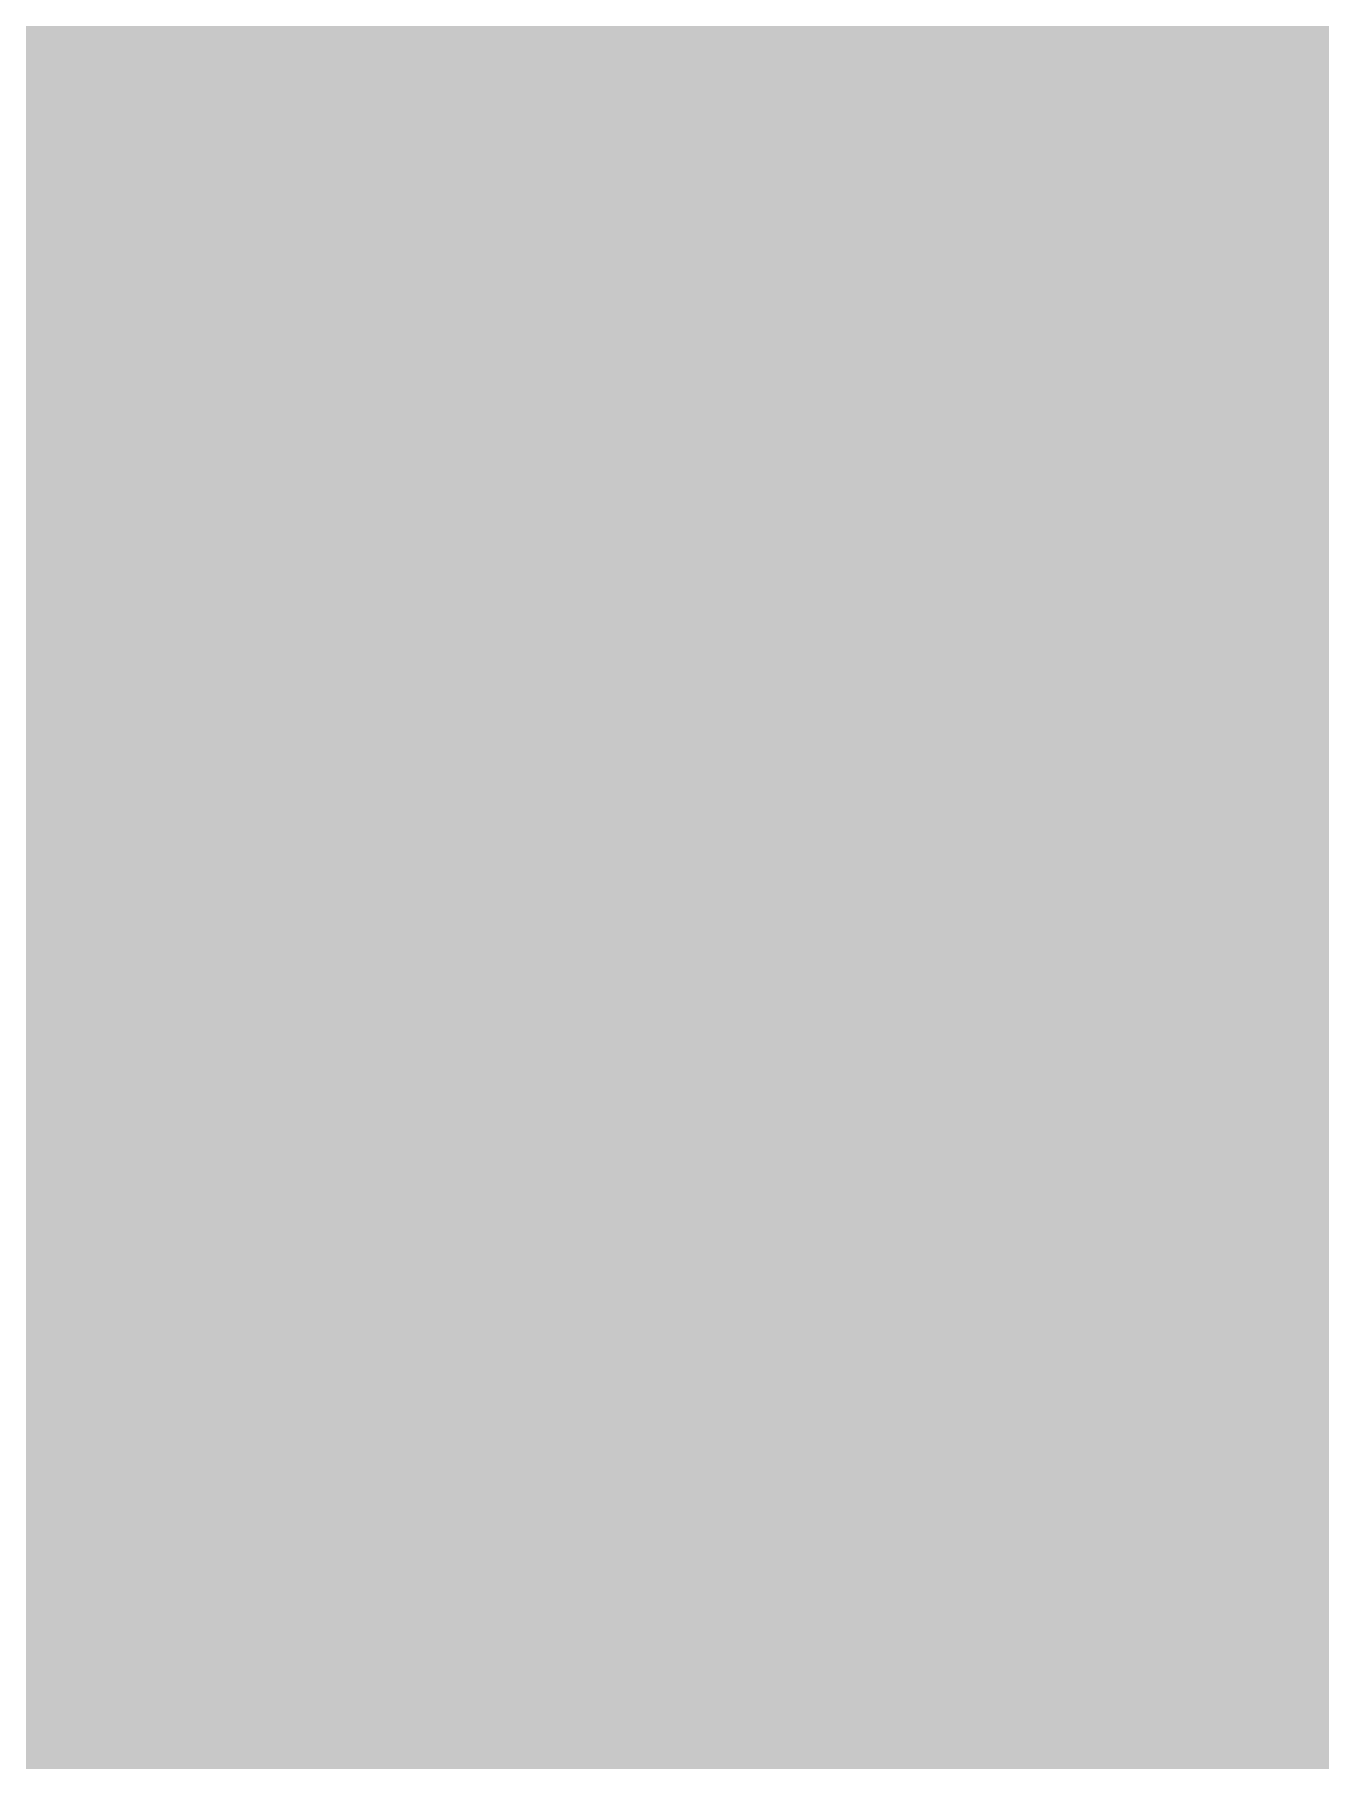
# Model space of a CAD drawing. Header units: metres. Extents: x 326467 to 340077, y 1811030 to 1824953.
# Drawn here: x 326770.596 to 326771.059, y 1811602.189 to 1811602.811 of the extents above; entities that cross this region are included whole.
import ezdxf

# ---------------------------------------------------------------- set-up
doc = ezdxf.new("R2010")
doc.units = ezdxf.units.M
doc.header["$MEASUREMENT"] = 0
for name, color, linetype in [('HIGH TIDE LINE', 6, 'Continuous'), ('INTERTIDAL ZONE', 5, 'Continuous'), ('NDZ-200M FROM CRZ', 30, 'Continuous')]:
    doc.layers.add(name, color=color, linetype=linetype)

# ---------------------------------------------------------------- blocks, each defined once
blk = doc.blocks.new('16')
at = {"layer": 'HIGH TIDE LINE', "lineweight": 35, "const_width": 3.03214}
blk.add_lwpolyline([(326734.59364, 1811585.65249), (326750.8258, 1811593.61386), (326754.8682, 1811593.58267), (326771.13156, 1811605.58711), (326771.10036, 1811601.54403), (326775.11156, 1811597.46977), (326783.22764, 1811601.45045), (326783.25884, 1811605.49352), (326791.37492, 1811609.47421), (326783.38364, 1811621.66581), (326787.42603, 1811621.63462), (326791.49972, 1811625.6465), (326795.57331, 1811629.65838), (326799.61571, 1811629.62718), (326803.5958, 1811621.50984), (326807.607, 1811617.43558), (326807.6382, 1811621.47865), (326811.64948, 1811617.40438), (326807.5758, 1811613.3925), (326807.5446, 1811609.34943), (326815.66068, 1811613.33011)], dxfattribs=at)
at = {"layer": 'INTERTIDAL ZONE', "const_width": 3.03214, "flags": 128}
blk.add_lwpolyline([(326734.59364, 1811585.65249), (326750.8258, 1811593.61386), (326754.8682, 1811593.58267), (326771.13156, 1811605.58711), (326771.10036, 1811601.54403), (326775.11156, 1811597.46977), (326783.22764, 1811601.45045), (326783.25884, 1811605.49352), (326791.37492, 1811609.47421), (326783.38364, 1811621.66581), (326787.42603, 1811621.63462), (326791.49972, 1811625.6465), (326795.57331, 1811629.65838), (326799.61571, 1811629.62718), (326803.5958, 1811621.50984), (326807.607, 1811617.43558), (326807.6382, 1811621.47865), (326811.64948, 1811617.40438), (326807.5758, 1811613.3925), (326807.5446, 1811609.34943), (326815.66068, 1811613.33011)], dxfattribs=at)
at = {"layer": 'NDZ-200M FROM CRZ', "const_width": 3.03214, "flags": 128}
blk.add_lwpolyline([(326812.95534, 1811612.00323), (326807.5446, 1811609.34943), (326807.607, 1811617.43558), (326803.5958, 1811621.50984), (326799.61571, 1811629.62718), (326795.57331, 1811629.65838), (326791.49972, 1811625.6465), (326784.98187, 1811619.22753), (326791.37492, 1811609.47421), (326783.25884, 1811605.49352), (326783.22764, 1811601.45045), (326775.11156, 1811597.46977), (326768.80824, 1811603.8722), (326754.8682, 1811593.58267), (326750.8258, 1811593.61386), (326734.59364, 1811585.65249)], dxfattribs=at)

msp = doc.modelspace()

# ---------------------------------------------------------------- block references
msp.add_blockref('16', (0, 0))

doc.saveas('drawing.dxf')
